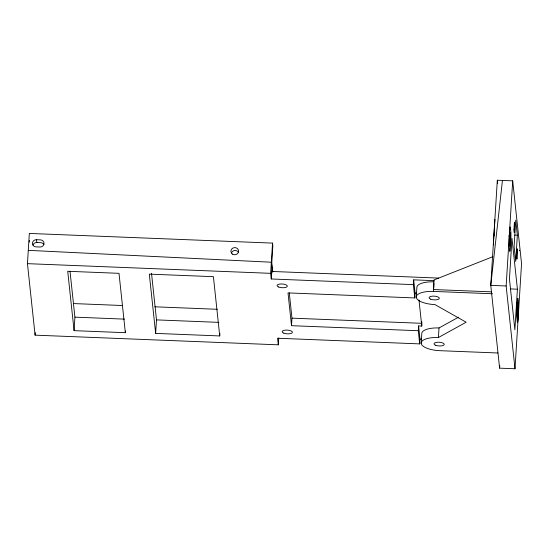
<?xml version="1.0" encoding="UTF-8"?>
<svg xmlns="http://www.w3.org/2000/svg" width="549" height="549" viewBox="0 0 549 549"><rect width="100%" height="100%" fill="white"/><g stroke="black" fill="none" stroke-linecap="round" stroke-linejoin="round"><path stroke-width="0.82" d="M518.222 310.384C516.849 283.84 516.822 337.47 518.222 310.384L516.513 310.315M494.182 235.775L494.34 233.339M278.72 337.985L278.295 344.827L35.088 335.151L27.45 263.657L29.337 233.435L272.537 243.104L272.839 245.925L271.796 262.655L272.791 271.94M29.269 242.109L29.378 240.435M35.088 335.151L35.246 332.625M125.453 331.006L125.344 332.694L74.074 330.656L74.911 317.15L70.018 271.357M219.895 333.408L219.737 335.94L155.648 333.394L156.492 319.889L151.51 273.327M278.295 344.827L277.588 338.239L419.704 343.894L418.297 330.724L291.512 325.681L288.012 292.898L414.797 297.942L413.37 284.629L271.254 278.974L270.65 273.333L272.537 243.104M271.254 278.974L271.947 267.864L271.343 262.223L28.28 250.344M291.512 325.681L291.979 318.152L289.289 292.933M413.37 284.629L413.671 279.846L434.177 280.663M414.797 297.942L415.092 293.159L413.671 279.846M458.511 317.212L439.028 327.952A17.987 6.54 3.6 0 0 421.79 333.826L421.193 343.386A17.987 6.54 3.6 0 1 438.431 337.511L466.156 322.222L434.918 304.585A17.987 6.54 3.6 0 1 416.266 297.29L416.863 287.731A17.987 6.54 3.6 0 1 434.101 281.857M418.297 330.724L418.592 325.941L421.769 326.072L421.9 324.006M419.704 343.894L420.006 339.11L418.592 325.941M416.266 297.29A17.987 6.54 3.6 0 1 433.511 291.416L433.902 279.976L492.913 256.671M433.71 288.232L434.005 283.449M438.431 337.511L439.028 327.952M518.29 315.881L521.55 263.63L512.704 180.847L497.319 180.237L490.765 285.37L499.611 368.153L514.996 368.763L518.256 316.512M494.903 219.483L493.469 242.521L493.729 244.978M499.611 368.153L499.775 365.586M514.996 368.763L506.151 285.981L512.704 180.847M517.35 235.185L515.71 261.468L514.104 246.412L515.744 220.128L517.35 235.185L514.79 235.082M517.412 289.199L514.88 329.819L509.451 279.022L511.984 238.403L517.412 289.199L510.57 288.925M502.452 180.443L490.765 285.37L506.151 285.981M508.806 236.008L510.515 236.077L510.007 246.069L509.472 240.201L510 232.069L510.515 236.077M36.543 239.707L40.386 239.865A3.857 3.582 -6.1 0 1 44.009 243.598A3.857 3.582 -6.1 0 1 39.94 247.029L36.09 246.878A3.857 3.582 -6.1 0 1 32.473 243.138A3.857 3.582 -6.1 0 1 36.543 239.707L36.838 242.528A3.857 3.582 -6.1 0 0 32.961 245.039M36.838 242.528L40.688 242.685A3.857 3.582 -6.1 0 1 43.906 244.607M438.562 278.082L271.728 271.446L271.899 273.066M27.45 263.657L270.65 273.333M433.305 289.536L491.417 291.848M433.511 291.416L492.474 293.763M415.092 293.159L416.677 293.221M516.458 307.584L518.167 307.653M516.499 308.236L518.208 308.305M516.52 309.169L518.229 309.238M516.485 311.606L518.194 311.674M73.497 303.57L122.31 305.512M154.852 306.802L217.363 309.293M291.979 318.152L421.941 323.32L421.762 321.639M156.492 319.889L218.873 322.373M74.911 317.15L124.479 319.127M420.006 339.11L421.714 339.179M497.95 352.993L439.838 350.681A17.987 6.54 3.6 0 1 421.193 343.386M519.457 250.22L519.505 250.694M497.319 180.237L497.682 183.613M418.983 300.008L421.769 326.072M219.737 335.94L213.403 276.675L149.314 274.129L155.648 333.394M125.344 332.694L119.003 273.32L67.726 271.281L74.074 330.656M231.417 252.931A3.857 3.582 -6.1 0 1 238.513 252.348M513.967 229.674C514.447 242.294 515.044 207.769 513.967 229.674M516.787 255.546L516.945 259.094L517.323 248.841L516.787 255.546M518.414 313.603L518.105 318.571A10.321 0.597 -87.7 0 1 517.398 322.682L516.87 318.2A10.28 0.59 -87.7 0 1 517.069 304.839A10.28 0.59 -87.7 0 1 518.071 299.136L518.551 304.139A10.321 0.597 -87.7 0 1 518.414 313.603M509.781 251.236L509.218 246.57A10.28 0.59 -87.7 0 1 509.451 233.016A10.28 0.59 -87.7 0 1 510.44 227.787L510.899 232.357A10.321 0.597 -87.7 0 1 510.666 244.243A10.321 0.597 -87.7 0 1 509.781 251.236M278.72 287.038A5.14 1.867 3.6 0 0 287.209 286.53A5.14 1.867 3.6 0 0 280.683 283.977A5.14 1.867 3.6 0 0 278.72 287.038M283.819 333.154A5.14 1.867 3.6 0 0 292.308 332.646A5.14 1.867 3.6 0 0 285.782 330.093A5.14 1.867 3.6 0 0 283.819 333.154M232.652 254.214A3.857 3.582 -6.1 0 0 238.616 251.339A3.857 3.582 -6.1 0 0 233.037 248.004A3.857 3.582 -6.1 0 0 232.652 254.214M430.732 299.184A5.14 1.867 3.6 0 0 439.214 298.683A5.14 1.867 3.6 0 0 432.687 296.131A5.14 1.867 3.6 0 0 430.732 299.184M435.652 345.28A5.14 1.867 3.6 0 0 444.141 344.779A5.14 1.867 3.6 0 0 437.615 342.226A5.14 1.867 3.6 0 0 435.652 345.28"/></g></svg>
